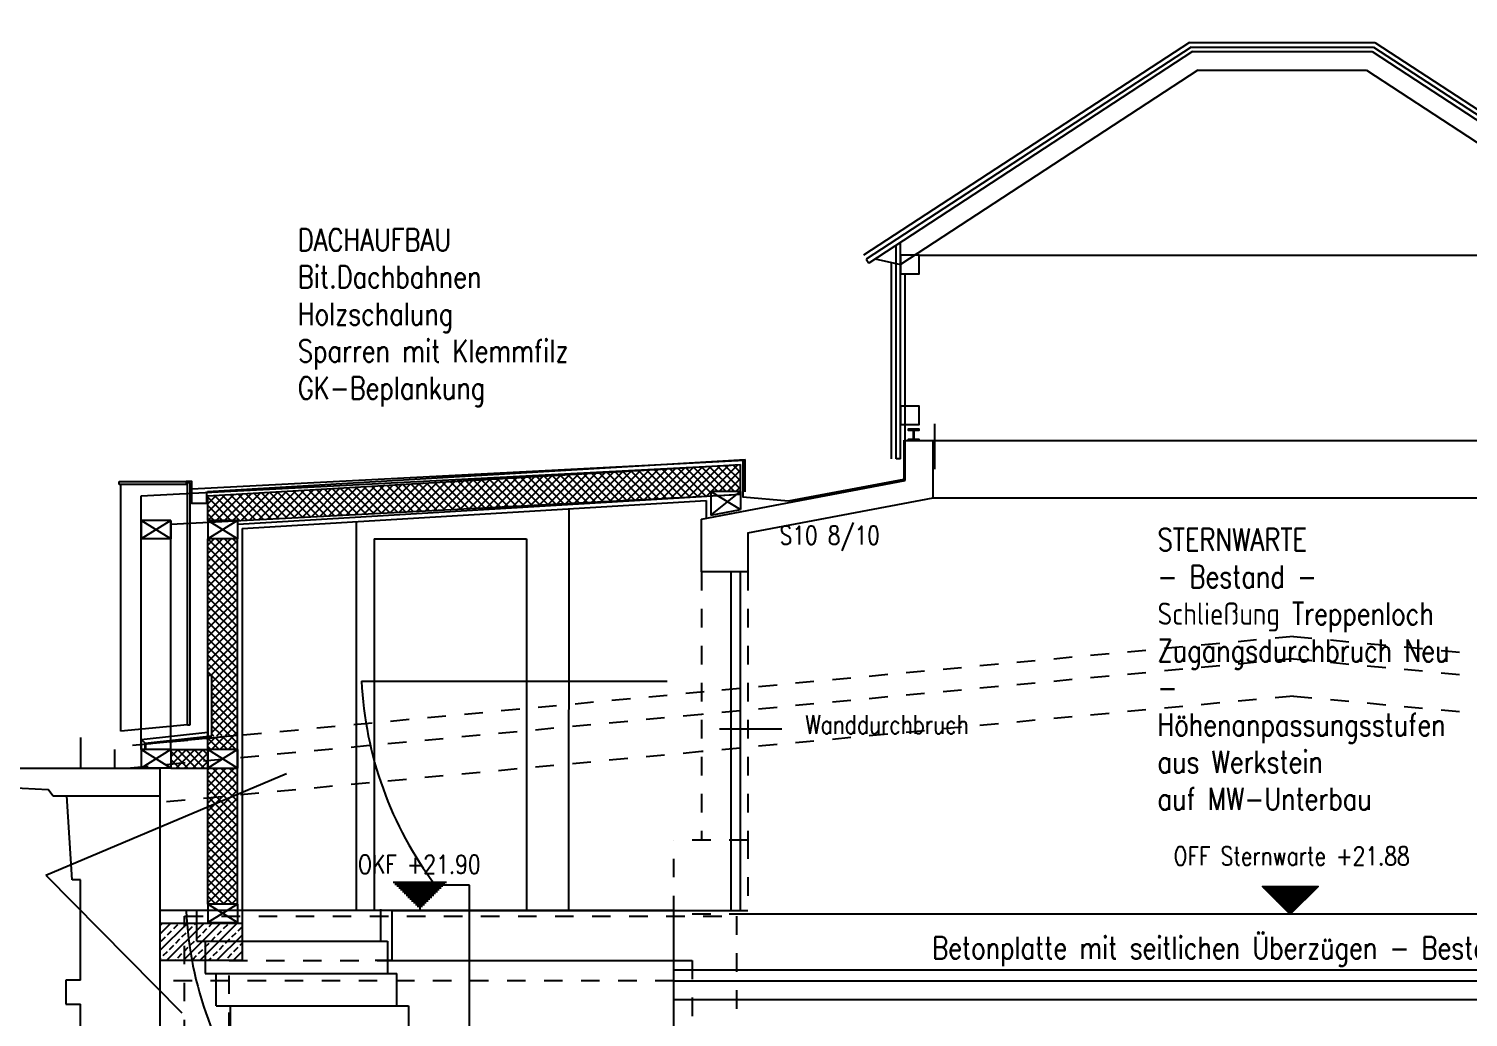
# Model space of a CAD drawing. Header units: metres. Extents: x -3551 to -3426, y -12 to 139.
# Drawn here: x -3512.47 to -3504.7, y 125.6 to 130.94 of the extents above; entities that cross this region are included whole.
import ezdxf
from ezdxf.enums import TextEntityAlignment as Align

# ---------------------------------------------------------------- set-up
doc = ezdxf.new("R2010")
doc.units = ezdxf.units.M
doc.header["$LTSCALE"] = 0.01
doc.linetypes.add('STRICHLINIE', pattern=[0.75, 0.5, -0.25])
doc.layers.get('0').update_dxf_attribs({"linetype": 'CONTINUOUS'})
for name, color, linetype in [('A_abriss', 44, 'STRICHLINIE'), ('A_ansicht', 9, 'CONTINUOUS'), ('A_bemaßung', 7, 'CONTINUOUS'), ('A_FUßBODEN', 2, 'CONTINUOUS'), ('A_schraffur', 10, 'CONTINUOUS'), ('A_STB', 4, 'CONTINUOUS'), ('A_text', 2, 'CONTINUOUS'), ('A_treppe_V2', 3, 'CONTINUOUS'), ('A_TROCKENBAU', 2, 'CONTINUOUS'), ('A_türen', 9, 'CONTINUOUS'), ('A_verdeckt', 8, 'CONTINUOUS'), ('A_wände', 6, 'CONTINUOUS'), ('CKMA0002', 7, 'CONTINUOUS'), ('Konferenzraum', 7, 'CONTINUOUS')]:
    doc.layers.add(name, color=color, linetype=linetype)
doc.styles.add('SIMPLEX', font='simplex.shx', dxfattribs={"width": 0.8, "height": 0.1})
doc.styles.add('SIMPLEXD', font='SIMPLEXD.shx', dxfattribs={"width": 0.8, "height": 0.12})
doc.dimstyles.new('DIN', dxfattribs={"dimtxt": 0.03, "dimasz": 0.08, "dimexe": 0.05, "dimexo": 0.244839, "dimgap": 0.05, "dimtad": 1, "dimdec": 4, "dimrnd": 0.0025, "dimzin": 0, "dimdsep": 46, "dimtxsty": 'SIMPLEXD', "dimblk": 'DIMCROSS', "dimblk1": 'DIMCROSS', "dimblk2": 'DIMCROSS', "dimsah": 1, "dimcen": 2.5, "dimdle": 0.04, "dimclrd": 252, "dimclre": 252, "dimclrt": 252, "dimadec": 0, "dimazin": 0, "dimtfac": 1, "dimtdec": 4, "dimtix": 1, "dimtmove": 2, "dimatfit": 3, "dimldrblk": 'DIMCROSS', "dimfxl": 0, "dimtvp": 1, "dimtolj": 1, "dimtzin": 0, "dimarcsym": 0})

# ---------------------------------------------------------------- blocks, each defined once
blk = doc.blocks.new('G2_1')
at = {"layer": 'A_bemaßung', "color": 7, "linetype": 'Continuous'}
for points in [[(0, 0), (-0.15, 0.15), (0.15, 0.15), (0, 0)], [(-0.14, 0.14), (-0.14, 0.15)], [(-0.13, 0.13), (-0.13, 0.15)], [(-0.12, 0.12), (-0.12, 0.15)], [(-0.11, 0.11), (-0.11, 0.15)], [(-0.1, 0.1), (-0.1, 0.15)], [(-0.09, 0.09), (-0.09, 0.15)], [(-0.08, 0.08), (-0.08, 0.15)], [(-0.07, 0.07), (-0.07, 0.15)], [(-0.06, 0.06), (-0.06, 0.15)], [(-0.05, 0.05), (-0.05, 0.15)], [(-0.04, 0.04), (-0.04, 0.15)], [(-0.03, 0.03), (-0.03, 0.15)], [(-0.02, 0.02), (-0.02, 0.15)], [(-0.01, 0.01), (-0.01, 0.15)], [(0, 0), (0, 0.15)], [(0.01, 0.01), (0.01, 0.15)], [(0.02, 0.02), (0.02, 0.15)], [(0.03, 0.03), (0.03, 0.15)], [(0.04, 0.04), (0.04, 0.15)], [(0.05, 0.05), (0.05, 0.15)], [(0.06, 0.06), (0.06, 0.15)], [(0.07, 0.07), (0.07, 0.15)], [(0.08, 0.08), (0.08, 0.15)], [(0.09, 0.09), (0.09, 0.15)], [(0.1, 0.1), (0.1, 0.15)], [(0.11, 0.11), (0.11, 0.15)], [(0.12, 0.12), (0.12, 0.15)], [(0.13, 0.13), (0.13, 0.15)], [(0.14, 0.14), (0.14, 0.15)]]:
    blk.add_lwpolyline(points, dxfattribs=at)
blk = doc.blocks.new('DIMCROSS')
at = {"color": 0, "linetype": 'ByBlock'}
blk.add_line((-1, 0), (1, 0), dxfattribs=at)
at = {"linetype": 'ByBlock'}
blk.add_line((-0.707107, -0.707107), (0.707107, 0.707107), dxfattribs=at)
blk = doc.blocks.new('*D24')
at = {"layer": 'CKMA0002', "color": 1, "lineweight": -2}
for p, q in [((-3515.8068, 126.1801), (-3516.4568, 126.1801)), ((-3516.4068, 122.4401), (-3516.4068, 126.1001))]:
    blk.add_line(p, q, dxfattribs=at)
at = {"layer": 'CKMA0002', "color": 1, "lineweight": -2, "xscale": 0.08, "yscale": 0.08, "zscale": 0.08}
for p, rotation in [((-3516.4068, 126.1801), 90), ((-3516.4068, 122.3601), 270)]:
    blk.add_blockref('DIMCROSS', p, dxfattribs=dict(at, rotation=rotation))
at = {"layer": 'CKMA0002', "color": 3, "insert": (-3516.5168, 124.2701), "char_height": 0.12, "attachment_point": 5, "rotation": 90, "style": 'SIMPLEXD'}
blk.add_mtext('\\A1;3.82{\\A1\\H0.7x\\S;}', dxfattribs=at)
blk = doc.blocks.new('*D50')
at = {"layer": 'CKMA0002', "color": 1, "lineweight": -2}
for p, q in [((-3515.4173, 126.1801), (-3515.8673, 126.1801)), ((-3515.8173, 125.3981), (-3515.8173, 126.1001))]:
    blk.add_line(p, q, dxfattribs=at)
at = {"layer": 'CKMA0002', "color": 1, "lineweight": -2, "xscale": 0.08, "yscale": 0.08, "zscale": 0.08}
for p, rotation in [((-3515.8173, 126.1801), 90), ((-3515.8173, 125.3181), 270)]:
    blk.add_blockref('DIMCROSS', p, dxfattribs=dict(at, rotation=rotation))
at = {"layer": 'CKMA0002', "color": 3, "insert": (-3515.9273, 125.7491), "char_height": 0.12, "attachment_point": 5, "rotation": 90, "style": 'SIMPLEXD'}
blk.add_mtext('\\A1;86{\\A1\\H0.7x\\S25;}', dxfattribs=at)
blk = doc.blocks.new('*D51')
at = {"layer": 'CKMA0002', "color": 1, "lineweight": -2}
for p, q in [((-3515.4173, 126.9501), (-3515.8673, 126.9501)), ((-3515.8173, 126.2601), (-3515.8173, 126.8701))]:
    blk.add_line(p, q, dxfattribs=at)
at = {"layer": 'CKMA0002', "color": 1, "lineweight": -2, "xscale": 0.08, "yscale": 0.08, "zscale": 0.08}
for p, rotation in [((-3515.8173, 126.9501), 90), ((-3515.8173, 126.1801), 270)]:
    blk.add_blockref('DIMCROSS', p, dxfattribs=dict(at, rotation=rotation))
at = {"layer": 'CKMA0002', "color": 3, "insert": (-3515.9273, 126.5651), "char_height": 0.12, "attachment_point": 5, "rotation": 90, "style": 'SIMPLEXD'}
blk.add_mtext('\\A1;77{\\A1\\H0.7x\\S;}', dxfattribs=at)
blk = doc.blocks.new('*D52')
at = {"layer": 'CKMA0002', "color": 1, "lineweight": -2}
for p, q in [((-3515.2173, 128.2881), (-3515.8673, 128.2881)), ((-3515.8173, 127.0301), (-3515.8173, 128.2081))]:
    blk.add_line(p, q, dxfattribs=at)
at = {"layer": 'CKMA0002', "color": 1, "lineweight": -2, "xscale": 0.08, "yscale": 0.08, "zscale": 0.08}
for p, rotation in [((-3515.8173, 128.2881), 90), ((-3515.8173, 126.9501), 270)]:
    blk.add_blockref('DIMCROSS', p, dxfattribs=dict(at, rotation=rotation))
at = {"layer": 'CKMA0002', "color": 3, "insert": (-3515.9273, 127.6191), "char_height": 0.12, "attachment_point": 5, "rotation": 90, "style": 'SIMPLEXD'}
blk.add_mtext('\\A1;1.33{\\A1\\H0.7x\\S75;}', dxfattribs=at)
blk = doc.blocks.new('*D125')
at = {"layer": 'CKMA0002', "color": 1, "lineweight": -2}
for p, q in [((-3498.1542, 126.18), (-3497.5042, 126.18)), ((-3497.5542, 125.5801), (-3497.5542, 126.1))]:
    blk.add_line(p, q, dxfattribs=at)
at = {"layer": 'CKMA0002', "color": 1, "lineweight": -2, "xscale": 0.08, "yscale": 0.08, "zscale": 0.08}
for p, rotation in [((-3497.5542, 126.18), 90), ((-3497.5542, 125.5001), 270)]:
    blk.add_blockref('DIMCROSS', p, dxfattribs=dict(at, rotation=rotation))
at = {"layer": 'CKMA0002', "color": 3, "insert": (-3497.6642, 125.8401), "char_height": 0.12, "attachment_point": 5, "rotation": 90, "style": 'SIMPLEXD'}
blk.add_mtext('\\A1;68{\\A1\\H0.7x\\S;}', dxfattribs=at)
blk = doc.blocks.new('_Oblique')
at = {"layer": 'Konferenzraum', "color": 0, "lineweight": -2}
blk.add_line((-0.5, -0.5), (0.5, 0.5), dxfattribs=at)
blk = doc.blocks.new('*D1380')
at = {"layer": 'Konferenzraum', "color": 1, "lineweight": -2}
for p, q in [((-3505.6999, 138.755), (-3505.6999, 138.8543)), ((-3502.3, 127.7201), (-3501.9409, 127.7201)), ((-3501.9909, 126.1201), (-3501.9909, 127.6401)), ((-3502.57, 126.1601), (-3501.9409, 126.1601))]:
    blk.add_line(p, q, dxfattribs=at)
blk.add_arc((-3505.6999, 134.6924), 4.1119, 90, 116.88525, dxfattribs=at)
at = {"layer": 'Konferenzraum', "color": 1, "lineweight": -2, "xscale": 0.08, "yscale": 0.08, "zscale": 0.08}
for name, p, rotation in [('_Oblique', (-3505.6999, 138.8043), 1.119555247875158e-12), ('DIMCROSS', (-3507.6303, 138.323), 207.4426251900602), ('DIMCROSS', (-3501.9909, 127.7201), 90), ('_Oblique', (-3501.9909, 126.1601), 270)]:
    blk.add_blockref(name, p, dxfattribs=dict(at, rotation=rotation))
at = {"layer": 'Konferenzraum', "color": 3, "char_height": 0.12, "attachment_point": 5, "style": 'SIMPLEXD'}
for s, insert, rotation in [('\\A1;28°', (-3506.7212, 138.7889), 14), ('\\A1;1.56', (-3502.1009, 126.9001), 90)]:
    blk.add_mtext(s, dxfattribs=dict(at, insert=insert, rotation=rotation))

msp = doc.modelspace()

# ---------------------------------------------------------------- hatches: boundary and pattern name
at = {"layer": 'A_schraffur'}
h = msp.add_hatch(dxfattribs=at)
h.set_pattern_fill('ANSI37', color=256, scale=0.01, style=0)
h.paths.add_polyline_path([(-3508.78486, 128.42083), (-3508.78486, 128.44321), (-3508.62486, 128.44321), (-3508.62486, 128.58976), (-3511.49966, 128.41988), (-3511.49967, 128.28807), (-3511.33967, 128.28807), (-3511.33967, 128.28693)])
h = msp.add_hatch(dxfattribs=at)
h.set_pattern_fill('ANSI37', color=256, scale=0.01, style=0)
h.paths.add_polyline_path([(-3511.49967, 128.18807), (-3511.33967, 128.18807), (-3511.33967, 127.12731), (-3511.47767, 127.12423), (-3511.47767, 127.45007), (-3511.49967, 127.45007)])
h = msp.add_hatch(dxfattribs=at)
h.set_pattern_fill('ANSI37', color=256, scale=0.01, style=0)
h.paths.add_polyline_path([(-3511.49967, 127.05007), (-3511.70015, 127.05007), (-3511.70015, 126.97024), (-3511.49967, 126.98909)])
h.paths.add_polyline_path([(-3511.49967, 126.98909), (-3511.70015, 126.97024), (-3511.70015, 126.95007), (-3511.49967, 126.95007)])
h.paths.add_polyline_path([(-3511.33967, 127.12466), (-3511.49967, 127.10962), (-3511.49967, 127.05007), (-3511.33967, 127.05007)])
h = msp.add_hatch(dxfattribs=at)
h.set_pattern_fill('ANSI37', color=256, scale=0.01, style=0)
h.paths.add_polyline_path([(-3511.49967, 126.95007), (-3511.33967, 126.95007), (-3511.33967, 126.21507), (-3511.49967, 126.21507)])
h = msp.add_hatch(dxfattribs=at)
h.set_pattern_fill('ANSI33', color=256, scale=0.01, style=0)
h.paths.add_polyline_path([(-3511.75667, 126.11007), (-3511.75667, 125.91007), (-3511.31469, 125.91007), (-3511.31469, 126.11007)])

# ---------------------------------------------------------------- linework, layer by layer
at = {"layer": 'A_abriss'}
for p, q in [((-3508.83486, 128.01007), (-3508.83486, 126.56007)), ((-3508.58486, 128.01007), (-3508.58486, 126.56007, 0)), ((-3508.82063, 127.3615), (-3512.00193, 127.06239)), ((-3508.83486, 127.23963), (-3511.91466, 126.95007)), ((-3512.00193, 126.95007), (-3512.00193, 127.06239)), ((-3508.83486, 127.03875), (-3511.75667, 126.76404)), ((-3508.58486, 126.56007), (-3508.98486, 126.56007)), ((-3508.98486, 126.16007), (-3508.98486, 126.56007)), ((-3508.58486, 126.56007, 0), (-3508.58486, 126.16007, 0)), ((-3508.58486, 126.16007), (-3508.98486, 126.16007)), ((-3508.98486, 125.80007), (-3511.75667, 125.80007))]:
    msp.add_line(p, q, dxfattribs=at)
at = {"layer": 'A_abriss', "linetype": 'Continuous'}
msp.add_line((-3512.18667, 127.11441), (-3512.18667, 126.95007), dxfattribs=at)
at = {"layer": 'A_ansicht', "linetype": 'Continuous'}
for p, q in [((-3506.19986, 130.87007), (-3507.95986, 129.72007)), ((-3506.19986, 130.87007), (-3505.19986, 130.87007)), ((-3505.19986, 130.87007), (-3503.43986, 129.72007)), ((-3506.15525, 130.72001), (-3507.75986, 129.67007)), ((-3506.15525, 130.72001), (-3505.24448, 130.72001)), ((-3505.24448, 130.72001), (-3503.63986, 129.67007)), ((-3507.89724, 129.70126), (-3507.75986, 129.67007)), ((-3507.65986, 129.72007), (-3503.73986, 129.72007)), ((-3507.80986, 128.62007), (-3507.80986, 129.68142)), ((-3507.73486, 128.72007), (-3507.73486, 129.62007)), ((-3507.58486, 128.72007), (-3503.81486, 128.72007)), ((-3507.58486, 128.41007), (-3503.81486, 128.41007))]:
    msp.add_line(p, q, dxfattribs=at)
at = {"layer": 'A_ansicht'}
for p, q in [((-3511.58579, 128.45929, 0), (-3508.60266, 128.61315, 0)), ((-3511.97793, 128.49852), (-3511.61747, 128.49852, 0)), ((-3511.97793, 128.48116), (-3511.97793, 128.49852)), ((-3511.61747, 128.48116, 0), (-3511.97793, 128.48116)), ((-3511.97014, 127.15012), (-3511.97014, 128.48116)), ((-3509.55184, 128.35027, 0), (-3509.55226, 126.18007, 0)), ((-3510.69913, 128.28131, 0), (-3510.69954, 126.18006, 0)), ((-3510.60277, 128.18807), (-3510.60277, 126.18807, 0)), ((-3510.60277, 128.18807, 0), (-3509.77884, 128.18806, 0)), ((-3509.77884, 128.18806, 0), (-3509.77886, 126.18805, 0)), ((-3510.66975, 127.42009, 0), (-3509.02094, 127.42009, 0)), ((-3511.60967, 127.18366, 0), (-3511.97014, 127.15012)), ((-3510.08706, 126.31805, 0), (-3510.27177, 126.31805, 0)), ((-3510.08706, 125.26382, 0), (-3510.08706, 126.31805, 0))]:
    msp.add_line(p, q, dxfattribs=at)
for centre, end in [((-3508.69252, 127.51124, 0), 217.07253), ((-3509.63939, 126.27122, 0), 217.435493)]:
    msp.add_arc(centre, 1.97933, 182.639479, end, dxfattribs=at)
at = {"layer": 'A_bemaßung', "color": 7, "linetype": 'Continuous', "elevation": 0}
for points in [[(-3510.49418, 126.32807), (-3510.49418, 126.33807)], [(-3510.48418, 126.31807), (-3510.48418, 126.33807)], [(-3510.47418, 126.30807), (-3510.47418, 126.33807)], [(-3510.46418, 126.29807), (-3510.46418, 126.33807)], [(-3510.45418, 126.28807), (-3510.45418, 126.33807)], [(-3510.44418, 126.27807), (-3510.44418, 126.33807)], [(-3510.43418, 126.26807), (-3510.43418, 126.33807)], [(-3510.42418, 126.25807), (-3510.42418, 126.33807)], [(-3510.41418, 126.24807), (-3510.41418, 126.33807)], [(-3510.40418, 126.23807), (-3510.40418, 126.33807)], [(-3510.39418, 126.22807), (-3510.39418, 126.33807)], [(-3510.38418, 126.21807), (-3510.38418, 126.33807)], [(-3510.37418, 126.20807), (-3510.37418, 126.33807)], [(-3510.36418, 126.19807), (-3510.36418, 126.33807)], [(-3510.35418, 126.18807), (-3510.35418, 126.33807)], [(-3510.34418, 126.19807), (-3510.34418, 126.33807)], [(-3510.33418, 126.20807), (-3510.33418, 126.33807)], [(-3510.32418, 126.21807), (-3510.32418, 126.33807)], [(-3510.31418, 126.22807), (-3510.31418, 126.33807)], [(-3510.30418, 126.23807), (-3510.30418, 126.33807)], [(-3510.29418, 126.24807), (-3510.29418, 126.33807)], [(-3510.28418, 126.25807), (-3510.28418, 126.33807)], [(-3510.27418, 126.26807), (-3510.27418, 126.33807)], [(-3510.26418, 126.27807), (-3510.26418, 126.33807)], [(-3510.25418, 126.28807), (-3510.25418, 126.33807)], [(-3510.24418, 126.29807), (-3510.24418, 126.33807)], [(-3510.23418, 126.30807), (-3510.23418, 126.33807)], [(-3510.22418, 126.31807), (-3510.22418, 126.33807)], [(-3510.21418, 126.32807), (-3510.21418, 126.33807)]]:
    msp.add_lwpolyline(points, dxfattribs=at)
at = {"layer": 'A_FUßBODEN', "linetype": 'Continuous'}
msp.add_line((-3508.98486, 126.18004, 0), (-3511.75667, 126.18007, 0), dxfattribs=at)
at = {"layer": 'A_STB'}
for p, q in [((-3511.31469, 126.11007, 0), (-3511.75667, 126.11007, 0)), ((-3511.31469, 126.11007, 0), (-3511.31469, 125.91007, 0)), ((-3511.31469, 125.91007, 0), (-3511.75667, 125.91007, 0))]:
    msp.add_line(p, q, dxfattribs=at)
at = {"layer": 'A_text'}
for p, q in [((-3508.402, 127.15951), (-3508.73735, 127.15951)), ((-3512.37497, 126.37063), (-3511.07445, 126.92114)), ((-3512.37497, 126.37063), (-3511.63959, 125.62802))]:
    msp.add_line(p, q, dxfattribs=at)
at = {"layer": 'A_treppe_V2', "color": 1}
for p, q in [((-3511.55881, 126.01405, 0), (-3511.55881, 126.18007, 0)), ((-3510.56581, 126.01405, 0), (-3510.56581, 126.18804, 0)), ((-3510.50558, 125.91007), (-3510.50558, 126.18006, 0)), ((-3510.50558, 126.18006, 0), (-3508.98486, 126.18004, 0)), ((-3508.98486, 126.18007), (-3508.58486, 126.18007, 0)), ((-3511.55881, 126.01405, 0), (-3510.52927, 126.01405, 0)), ((-3511.5148, 126.01405, 0), (-3511.5148, 125.84005, 0)), ((-3510.5996, 126.01405, 0), (-3510.59675, 126.01405)), ((-3510.52927, 126.01405, 0), (-3510.52927, 125.84005, 0)), ((-3510.50558, 125.91007), (-3510.59675, 125.91007)), ((-3510.50558, 125.91007), (-3508.98486, 125.91007)), ((-3511.5148, 125.84005, 0), (-3510.47973, 125.84005, 0)), ((-3511.45516, 125.66606, 0), (-3511.45516, 125.84005, 0)), ((-3510.47973, 125.66606, 0), (-3510.47973, 125.84005, 0)), ((-3511.45516, 125.66606, 0), (-3510.41735, 125.66606, 0)), ((-3511.38005, 125.66606, 0), (-3511.38005, 125.49205, 0)), ((-3510.41735, 125.66606, 0), (-3510.41735, 125.49205, 0))]:
    msp.add_line(p, q, dxfattribs=at)
at = {"layer": 'A_TROCKENBAU', "linetype": 'Continuous'}
for p, q in [((-3511.50097, 128.44484, 0), (-3508.59986, 128.61611, 0)), ((-3508.59986, 128.44294, 0), (-3508.59986, 128.61611, 0)), ((-3511.31467, 128.24432, 0), (-3508.80986, 128.39487, 0)), ((-3508.80986, 128.39487, 0), (-3508.80986, 128.30195, 0)), ((-3511.86015, 127.10506, 0), (-3511.49967, 127.14389, 0)), ((-3511.83815, 127.08418, 0), (-3511.47767, 127.12423, 0)), ((-3511.83815, 127.05007, 0), (-3511.83815, 127.08418, 0))]:
    msp.add_line(p, q, dxfattribs=at)
at = {"layer": 'A_TROCKENBAU', "color": 1}
for p, q in [((-3511.86013, 128.41988, 0), (-3508.67486, 128.58681, 0)), ((-3511.49966, 128.41988, 0), (-3508.62486, 128.58976, 0)), ((-3508.62486, 128.42957, 0), (-3508.62486, 128.58976, 0)), ((-3511.86015, 127.13006, 0), (-3511.86013, 128.41988, 0)), ((-3511.69909, 128.2681, 0), (-3508.67486, 128.42659, 0)), ((-3511.49967, 128.28807, 0), (-3511.49966, 128.41988, 0)), ((-3511.33862, 128.2681, 0), (-3508.62486, 128.42957, 0)), ((-3511.70015, 127.05007, 0), (-3511.70014, 128.28807, 0)), ((-3511.49967, 126.21507, 0), (-3511.49967, 128.18807, 0)), ((-3511.33967, 126.21507, 0), (-3511.33967, 128.18807)), ((-3511.86015, 127.05007, 0), (-3511.86015, 127.13006, 0)), ((-3511.83515, 127.08134, 0), (-3511.33967, 127.12731, 0)), ((-3511.83815, 127.08418, 0), (-3511.86015, 127.10506, 0)), ((-3511.83515, 127.05007, 0), (-3511.83515, 127.08134, 0)), ((-3511.70015, 127.05007, 0), (-3511.49967, 127.05007)), ((-3511.70015, 126.95007, 0), (-3511.49967, 126.95007))]:
    msp.add_line(p, q, dxfattribs=at)
at = {"layer": 'A_TROCKENBAU'}
for p, q in [((-3511.60967, 127.18366, 0), (-3511.60967, 128.49095, 0)), ((-3511.59467, 128.49095, 0), (-3511.60967, 128.49095, 0)), ((-3511.59467, 127.18366, 0), (-3511.59467, 128.49095, 0)), ((-3511.31466, 128.24432, 0), (-3511.31469, 126.11007, 0)), ((-3511.60967, 127.18366, 0), (-3511.59467, 127.18366, 0)), ((-3511.86015, 127.10506, 0), (-3511.86015, 127.05007, 0))]:
    msp.add_line(p, q, dxfattribs=at)
msp.add_lwpolyline([(-3508.61162, 128.60759), (-3508.61162, 128.41513), (-3508.36615, 128.39374), (-3507.74059, 128.51026), (-3507.74059, 128.72093)], dxfattribs=at)
at = {"layer": 'A_TROCKENBAU', "elevation": 0}
msp.add_lwpolyline([(-3511.30992, 128.44745), (-3511.50661, 128.43775), (-3511.50661, 128.3785), (-3511.58579, 128.3785), (-3511.58579, 128.49852), (-3511.61747, 128.49852), (-3511.61747, 128.48116)], dxfattribs=at)
at = {"layer": 'A_TROCKENBAU'}
msp.add_lwpolyline([(-3511.47767, 127.12423), (-3511.47767, 127.45007), (-3511.49967, 127.45007), (-3511.49967, 127.12179)], close=True, dxfattribs=at)
at = {"layer": 'A_türen', "linetype": 'Continuous'}
for p, q in [((-3508.67669, 128.01007), (-3508.67669, 126.18007, 0)), ((-3508.62669, 128.01007), (-3508.62669, 126.18007, 0))]:
    msp.add_line(p, q, dxfattribs=at)
at = {"layer": 'A_verdeckt', "linetype": 'STRICHLINIE'}
for points in [[(-3511.62541, 126.15004), (-3508.64541, 126.15004), (-3508.64541, 99.49007), (-3511.62541, 99.49007)], [(-3511.38541, 125.91007), (-3508.88541, 125.91007), (-3508.88541, 99.73007), (-3511.38541, 99.73007)]]:
    msp.add_lwpolyline(points, close=True, dxfattribs=at)
at = {"layer": 'A_wände'}
for p, q in [((-3506.19242, 130.84507), (-3507.94619, 129.69914)), ((-3506.18498, 130.82007), (-3507.93251, 129.67821)), ((-3506.19242, 130.84507), (-3505.20731, 130.84507)), ((-3506.18498, 130.82007), (-3505.21475, 130.82007)), ((-3505.21475, 130.82007), (-3503.46721, 129.67821)), ((-3505.20731, 130.84507), (-3503.45354, 129.69914)), ((-3507.78486, 128.62007), (-3507.78486, 129.77469)), ((-3507.75986, 128.62007), (-3507.75986, 129.79102)), ((-3507.94619, 129.69914), (-3507.93251, 129.67821)), ((-3507.57486, 128.56507), (-3507.57486, 128.80864)), ((-3507.75986, 128.62007), (-3507.78486, 128.62007)), ((-3508.62486, 128.44321), (-3508.78486, 128.44321, 0)), ((-3508.78486, 128.44321, 0), (-3508.78486, 128.3167)), ((-3508.62486, 128.44321), (-3508.62486, 128.3471)), ((-3511.86014, 128.28807, 0), (-3511.86014, 128.18807, 0)), ((-3511.70014, 128.28807, 0), (-3511.70014, 128.18807, 0)), ((-3511.49967, 128.28807, 0), (-3511.49967, 128.18807, 0)), ((-3511.33967, 128.28807, 0), (-3511.49967, 128.28807, 0)), ((-3511.33967, 128.28807, 0), (-3511.33967, 128.18807, 0)), ((-3511.33967, 128.18807, 0), (-3511.49967, 128.18807, 0)), ((-3511.86015, 127.05007, 0), (-3511.86015, 126.95007, 0)), ((-3511.70015, 127.05007, 0), (-3511.86015, 127.05007, 0)), ((-3511.70015, 127.05007, 0), (-3511.70015, 126.95007, 0)), ((-3511.49967, 127.05007), (-3511.49967, 126.95007)), ((-3511.33967, 127.05007), (-3511.49967, 127.05007)), ((-3511.33967, 127.05007), (-3511.33967, 126.95007)), ((-3511.75667, 126.95007), (-3511.91667, 126.95007)), ((-3511.70015, 126.95007, 0), (-3511.86015, 126.95007, 0)), ((-3511.49967, 126.95007), (-3511.33967, 126.95007)), ((-3511.49967, 126.21507, 0), (-3511.49967, 126.11507, 0)), ((-3511.33967, 126.21507, 0), (-3511.49967, 126.21507, 0)), ((-3511.33967, 126.21507, 0), (-3511.33967, 126.11507, 0)), ((-3511.49967, 126.11507, 0), (-3511.33967, 126.11507, 0)), ((-3511.75667, 125.50007), (-3511.75667, 125.80007))]:
    msp.add_line(p, q, dxfattribs=at)
at = {"layer": 'A_wände', "linetype": 'Continuous'}
for p, q in [((-3507.73486, 128.72007), (-3507.58486, 128.72007)), ((-3507.73486, 128.50372), (-3507.73486, 128.72007)), ((-3507.58486, 128.41007), (-3507.58486, 128.72007)), ((-3508.83486, 128.29472), (-3507.73486, 128.50372)), ((-3508.58486, 128.22007), (-3507.58486, 128.41007)), ((-3508.83486, 128.01007), (-3508.83486, 128.29472)), ((-3508.78486, 128.3167), (-3508.62486, 128.3471, 0)), ((-3508.58486, 128.22007), (-3508.58486, 128.01007)), ((-3508.58486, 128.01007), (-3508.83486, 128.01007)), ((-3513.02304, 126.95007), (-3511.75667, 126.95007)), ((-3511.75667, 126.75007), (-3511.75667, 126.95007)), ((-3513.13667, 126.87007), (-3512.36167, 126.83507)), ((-3512.33667, 126.80007), (-3512.36167, 126.83507)), ((-3512.33667, 126.80007), (-3511.75667, 126.80007)), ((-3512.23165, 126.34607), (-3512.26165, 126.80007)), ((-3511.75667, 125.80007), (-3511.75667, 126.75007)), ((-3512.18665, 126.34607), (-3512.23165, 126.34607)), ((-3512.18667, 125.80507), (-3512.18665, 126.34607)), ((-3508.98486, 125.80007), (-3508.98486, 126.16007)), ((-3502.81486, 126.16007), (-3508.58486, 126.16007)), ((-3512.18665, 125.80507), (-3512.26665, 125.80507)), ((-3512.26665, 125.80507), (-3512.26665, 125.67507)), ((-3508.98486, 125.80007), (-3502.41486, 125.80007)), ((-3508.98486, 125.50007), (-3508.98486, 125.80007)), ((-3512.26665, 125.67507), (-3512.18665, 125.67507)), ((-3512.18667, 125.11007), (-3512.18667, 125.67507))]:
    msp.add_line(p, q, dxfattribs=at)
at = {"layer": 'A_wände', "color": 1}
for p, q in [((-3508.78486, 128.44321, 0), (-3508.62486, 128.3471)), ((-3508.78486, 128.3167), (-3508.62486, 128.44321)), ((-3511.70014, 128.28807, 0), (-3511.86014, 128.28807, 0)), ((-3511.70014, 128.28807, 0), (-3511.86014, 128.18807, 0)), ((-3511.70014, 128.18807, 0), (-3511.86014, 128.28807, 0)), ((-3511.33967, 128.28807, 0), (-3511.49967, 128.18807, 0)), ((-3511.33967, 128.18807, 0), (-3511.49967, 128.28807, 0)), ((-3511.70014, 128.18807, 0), (-3511.86014, 128.18807, 0)), ((-3511.70015, 127.05007, 0), (-3511.86015, 126.95007, 0)), ((-3511.70015, 126.95007, 0), (-3511.86015, 127.05007, 0)), ((-3511.33967, 127.05007), (-3511.49967, 126.95007)), ((-3511.33967, 126.95007), (-3511.49967, 127.05007)), ((-3511.33967, 126.21507, 0), (-3511.49967, 126.11507, 0)), ((-3511.33967, 126.11507, 0), (-3511.49967, 126.21507, 0)), ((-3508.98486, 125.86007), (-3502.41486, 125.86007)), ((-3508.95169, 125.80007), (-3502.41486, 125.80007)), ((-3508.98486, 125.70007), (-3499.5767, 125.70007))]:
    msp.add_line(p, q, dxfattribs=at)
at = {"layer": 'A_wände', "color": 1, "linetype": 'STRICHLINIE'}
for p, q in [((-3505.63932, 127.6606), (-3508.82063, 127.3615)), ((-3505.63932, 127.6606), (-3502.56486, 127.37154)), ((-3505.63932, 127.54007), (-3508.83486, 127.23963)), ((-3505.63932, 127.54007), (-3502.56486, 127.25101)), ((-3505.63932, 127.33919), (-3508.83486, 127.03875)), ((-3505.63932, 127.33919), (-3502.56486, 127.05013))]:
    msp.add_line(p, q, dxfattribs=at)
at = {"layer": 'A_wände'}
for points in [[(-3507.75986, 129.62007), (-3507.65986, 129.62007), (-3507.65986, 129.72007), (-3507.75986, 129.72007)], [(-3507.75986, 128.80507), (-3507.65986, 128.80507), (-3507.65986, 128.90507), (-3507.75986, 128.90507)]]:
    msp.add_lwpolyline(points, close=True, dxfattribs=at)
msp.add_lwpolyline([(-3507.65986, 128.72007), (-3507.65986, 128.72507), (-3507.68736, 128.72507), (-3507.68736, 128.77507), (-3507.65986, 128.77507), (-3507.65986, 128.78007), (-3507.71986, 128.78007), (-3507.71986, 128.77507), (-3507.69236, 128.77507), (-3507.69236, 128.72507), (-3507.71986, 128.72507), (-3507.71986, 128.72007), (-3507.65986, 128.72007)], dxfattribs=at)

# ---------------------------------------------------------------- block references
at = {"layer": 'A_bemaßung', "color": 7, "rotation": 1.015187933717243e-11}
msp.add_blockref('G2_1', (-3505.65669, 126.16007), dxfattribs=at)

# ---------------------------------------------------------------- texts
at = {"layer": 'A_bemaßung', "color": 7, "linetype": 'Continuous', "style": 'SIMPLEX', "width": 0.8}
msp.add_text('OFF Sternwarte +21.88', height=0.1, dxfattribs=at).set_placement((-3505.64931, 126.39522), align=Align.BOTTOM_CENTER)
msp.add_text('OKF +21.90', height=0.1, dxfattribs=at).set_placement((-3510.68933, 126.35019, 0), align=Align.BOTTOM_LEFT)
at = {"layer": 'A_text', "linetype": 'Continuous', "attachment_point": 1, "style": 'SIMPLEX'}
for s, insert, char_height, width in [('DACHAUFBAU\\PBit.Dachbahnen\\PHolzschalung\\PSparren mit Klemmfilz\\PGK-Beplankung', (-3511.01386, 129.86348), 0.12, 1.8233), ('S10 8/10', (-3508.41384, 128.25743), 0.1, 1.4491), ('STERNWARTE\\P- Bestand -\\PSchließung Treppenloch\\PZugangsdurchbruch Neu - Höhenanpassungsstufen aus Werkstein\\Pauf MW-Unterbau', (-3506.37294, 128.24413), 0.12, 1.8233), ('Wanddurchbruch ', (-3508.27417, 127.23505), 0.1, 1.4491), ('Betonplatte mit seitlichen Überzügen - Bestand', (-3507.58915, 126.03905), 0.12, 5.9515799)]:
    msp.add_mtext(s, dxfattribs=dict(at, insert=insert, char_height=char_height, width=width))

# ---------------------------------------------------------------- dimensions: what is measured, and where the dimension line sits
at = {"layer": 'CKMA0002'}
for base, p1, p2, text, override, picture, middle in [((-3515.81733, 128.28807), (-3512.09356, 126.95007), (-3511.86014, 128.28807), '1.33{\\A1\\H0.7x\\S75;}', {"dimexo": 3.35719, "dimse1": 1, "dimclrd": 1, "dimclre": 1, "dimclrt": 3}, '*D52', (-3515.92733, 127.61907)), ((-3515.81733, 126.95007), (-3509.90722, 126.18005), (-3512.09356, 126.95007), '77{\\A1\\H0.7x\\S;}', {"dimexo": 3.323763, "dimse1": 1, "dimclrd": 1, "dimclre": 1, "dimclrt": 3}, '*D51', (-3515.92733, 126.56506)), ((-3516.40679, 126.18006), (-3503.11386, 122.36007), (-3510.92485, 126.18006), '3.82{\\A1\\H0.7x\\S;}', {"dimexo": 4.881938, "dimse1": 1, "dimclrd": 1, "dimclre": 1, "dimclrt": 3}, '*D24', (-3516.51679, 124.27007)), ((-3515.81733, 126.18005), (-3509.85697, 125.31805, 0), (-3509.90722, 126.18005), '86{\\A1\\H0.7x\\S25;}', {"dimexo": 5.510105, "dimse1": 1, "dimclrd": 1, "dimclre": 1, "dimclrt": 3}, '*D50', (-3515.92733, 125.74905)), ((-3497.55425, 126.18004), (-3508.02609, 125.50007), (-3508.98486, 126.18004), '68{\\A1\\H0.7x\\S;}', {"dimexo": 10.830614, "dimse1": 1, "dimclrd": 1, "dimclre": 1, "dimclrt": 3}, '*D125', (-3497.66425, 125.84006))]:
    dim = msp.add_linear_dim(base=base, p1=p1, p2=p2, angle=90, text=text, dimstyle='DIN', override=override, dxfattribs=at)
    dim.commit()
    dim.dimension.update_dxf_attribs({"geometry": picture, "text_midpoint": middle})
at = {"layer": 'Konferenzraum', "color": 0}
dim = msp.add_linear_dim(base=(-3501.99093, 127.72007), p1=(-3502.81486, 126.16007), p2=(-3502.54486, 127.72007), angle=90, dimstyle='DIN', override={"dimdec": 2, "dimblk1": 'Oblique', "dimclrd": 1, "dimclre": 1, "dimclrt": 3, "dimtdec": 2}, dxfattribs=at)
dim.commit()
dim.dimension.update_dxf_attribs({"geometry": '*D1380', "text_midpoint": (-3502.10093, 126.90007)})

doc.saveas('drawing.dxf')
